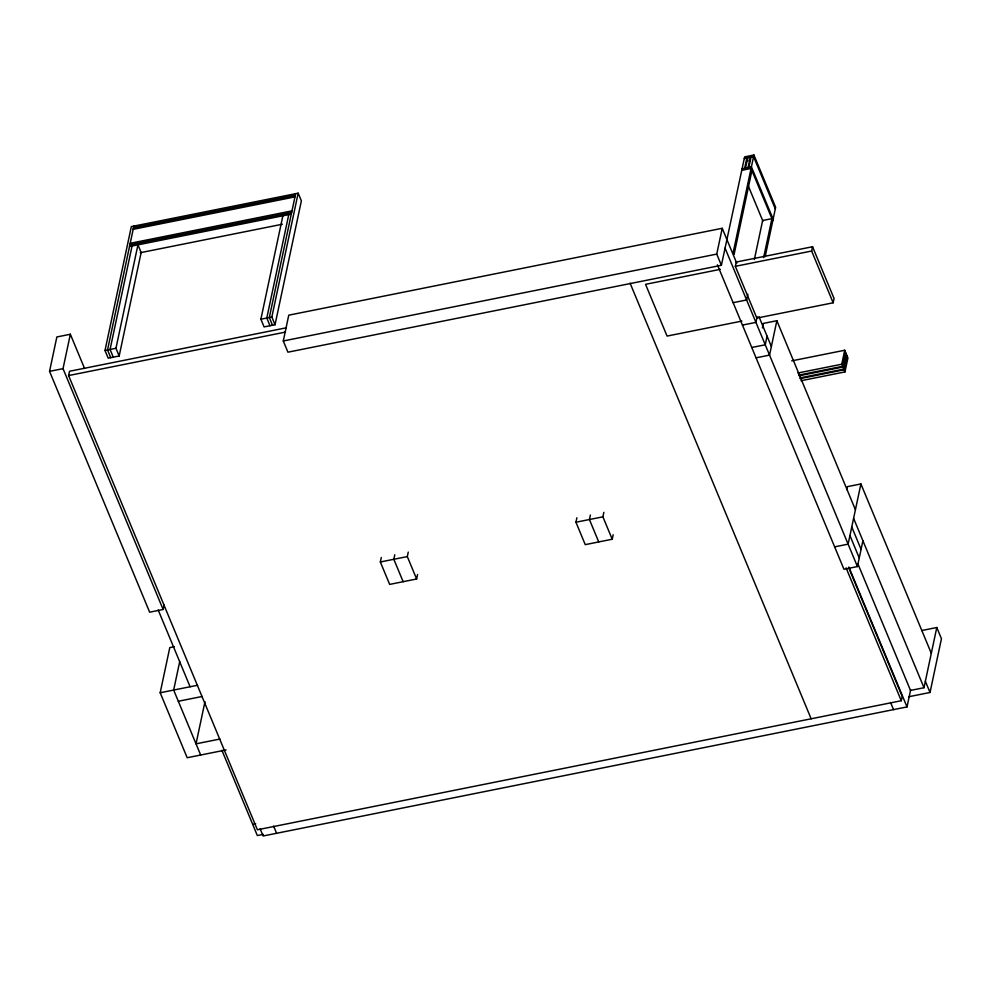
<?xml version="1.0" encoding="UTF-8"?>
<svg xmlns="http://www.w3.org/2000/svg" width="991" height="991" viewBox="0 0 991 991"><rect width="100%" height="100%" fill="white"/><g stroke="black" fill="none" stroke-linecap="round" stroke-linejoin="round"><path stroke-width="1.49" d="M164.085 605.005L163.131 609.49L149.653 612.19L49.55 371.352L56.859 336.965L70.349 334.252L84.557 368.454M163.131 609.49L63.028 368.652L70.349 334.252M848.767 567.868L902.206 696.425L901.29 700.724L257.4 829.789L68.602 375.564L69.519 371.266L286.461 327.773M119.168 355.98L115.959 348.275L137.947 244.839L141.143 252.544L119.168 355.98L108.205 358.172L105.009 350.467L131.332 226.605L298.167 193.171L301.375 200.876L275.04 324.726L264.089 326.919L260.893 319.226L282.869 215.79M133.859 226.109L107.536 349.959L110.744 357.664M132.051 246.028L110.063 349.451L113.271 357.156M226.097 749.927L187.188 757.731L160.183 692.759L169.783 647.606L174.28 646.702M179.743 661.455L173.66 690.058L200.678 755.031M288.765 214.613L266.79 318.037L269.986 325.742M295.64 193.679L269.317 317.529L272.513 325.234M275.04 324.726L271.844 317.033L298.167 193.171M204.976 701.69L196.02 743.832L219.952 739.038M765.151 256.681L775.643 207.305L753.916 155.017L744.637 156.875L721.398 265.291L287.935 352.189L283.277 340.978L288.765 315.175L722.228 228.289L736.796 263.333M417.57 574.495L416.616 578.992L389.661 584.393L380.346 561.984L381.3 557.499M394.777 554.799L393.823 559.283L403.139 581.692M416.616 578.992L407.313 556.583L408.267 552.098M613.169 534.744L612.215 539.228L585.247 544.641L575.944 522.232L576.898 517.748M590.376 515.047L589.422 519.532L598.737 541.928M612.215 539.228L602.9 516.831L603.853 512.335M721.398 265.291L716.741 254.092L722.228 228.289M744.662 168.197L746.83 157.978L748.007 160.802M745.554 168.012L747.722 157.804M748.081 167.504L750.249 157.296M748.874 167.343L751.042 157.135M753.916 155.017L733.229 252.321L734.096 254.414L751.921 170.551M735.334 266.331L736.251 262.033L812.558 246.734L834.063 298.489L833.158 302.788L756.851 318.086L735.334 266.331L811.641 251.033L812.558 246.734M754.374 259.444L762.649 220.498L771.915 218.639L763.64 257.586M747.846 294.24L746.619 299.976L733.142 302.676M757.149 316.649L755.935 322.385L742.457 325.085M762.413 327.897L763.367 323.413L776.857 320.712L855.419 509.746M767.071 336.184L765.25 344.781L751.76 347.494M776.857 320.712L769.536 355.112L756.059 357.825M798.696 375.131L842.623 366.323L841.755 364.217L844.728 350.244L791.71 360.873M842.623 366.323L845.596 352.35L844.728 350.244M843.787 369.123L842.92 367.017L845.88 353.044L846.76 355.137L843.787 369.123L799.96 377.905M844.951 371.922L844.072 369.816L847.045 355.843L847.924 357.937L844.951 371.922L801.025 380.717M846.797 489.641L847.429 486.643L860.906 483.942L931.305 653.317M860.906 483.942L848.11 544.146L834.633 546.859M717.397 264.82L843.948 569.255L857.426 566.555L862.913 540.752M260.15 828.848L263.123 835.983L907.013 706.917L910.667 689.711M857.859 563.755L910.518 690.43L923.996 687.717L936.792 627.514L921.642 630.549M908.809 696.723L930.029 692.474L941.45 638.712L936.792 627.514M295.293 195.289L133.525 227.719L133.178 229.33L294.959 196.899M130.205 243.303L291.986 210.872M291.639 212.495L129.871 244.913L129.524 246.536L291.304 214.106M140.288 252.717L282.41 224.226M744.303 158.486L753.569 156.628L775.296 208.915M742.123 168.705L751.401 166.847L773.129 219.135M741.788 170.316L751.054 168.458L772.794 220.745M105.009 350.467L115.959 348.275M260.893 319.226L271.844 317.033M49.55 371.352L63.028 368.652M68.602 375.564L285.544 332.072M283.277 340.978L716.741 254.092M720.358 269.329L645.55 284.33L667.067 336.085L741.875 321.084M797.829 373.025L841.755 364.217M799.08 375.8L842.92 367.017M800.146 378.624L844.072 369.816M575.944 522.232L602.9 516.831M380.346 561.984L407.313 556.583M160.183 692.759L197.593 685.252M178.318 701.256L202.251 696.462M252.693 824.351L255.678 823.744M263.333 834.348L257.338 835.549L221.897 750.261M811.641 251.033L833.158 302.788M747.66 184.45L762.934 221.191M925.371 681.275L930.029 692.474M853.598 518.343L923.996 687.717M851.764 526.952L861.08 549.348M758.933 316.587L771.37 346.516M849.944 535.549L859.247 557.958M725.053 248.097L857.426 566.555M848.866 567.025L907.013 706.917M846.079 567.88L901.29 700.724M890.562 702.483L893.523 709.618M630.065 283.129L811.146 718.785M273.64 826.147L276.6 833.282M158.176 609.948L190.099 686.763"/></g></svg>
